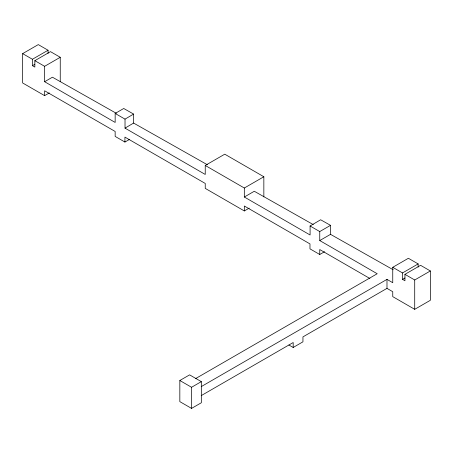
<?xml version="1.0" encoding="UTF-8"?>
<svg xmlns="http://www.w3.org/2000/svg" width="453" height="453" viewBox="0 0 453 453"><rect width="100%" height="100%" fill="white"/><g stroke="black" fill="none" stroke-linecap="round" stroke-linejoin="round"><path stroke-width="0.68" d="M263.844 196.896L263.844 176.749L224.762 154.184L205.237 165.453L205.237 174.45L125.022 128.137L125.022 119.139L133.607 114.077L123.731 108.493L115.158 113.448L115.158 122.44L44.615 81.716L44.615 66.314L60.249 57.288L60.249 81.733M125.022 128.137L133.607 123.069L133.607 114.077M205.237 165.453L244.326 188.018L244.326 197.015L310.09 234.988L310.09 225.99L320.645 219.767L330.52 225.345L330.52 234.343L319.75 240.56L319.75 231.568L330.52 225.345M49.292 92.95L44.615 95.645L22.65 82.967L22.65 53.63L38.284 44.604L48.058 50.243L48.058 53.448M22.65 53.63L32.423 59.269L48.058 50.243M32.423 59.269L32.423 65.679L34.847 67.078L34.847 60.668L50.481 51.642L60.249 57.288M32.423 65.679L34.824 64.292M44.615 81.716L52.435 77.203L116.353 113.324M44.615 95.645L44.615 90.776L115.158 131.472L115.158 136.41L124.926 142.049L129.558 139.377M244.326 188.018L263.844 176.749M244.326 197.015L254.286 191.262L313.272 224.597M124.926 142.049L124.926 137.106L205.237 183.442L205.237 188.38L244.326 210.945L249.207 208.131M244.326 210.945L244.326 206.007L309.977 243.918L309.977 248.85L319.75 254.495L324.535 251.726M179.83 380.503L189.603 374.863L201.33 381.636L201.33 402.757L191.557 408.396L179.83 401.63L179.83 380.503L191.557 387.275L201.33 381.636M195.713 378.527L377.213 273.737L319.75 240.56M201.206 386.635L386.987 279.382L392.751 282.706L392.751 267.304L408.385 258.278L418.153 263.918L418.153 267.123M392.751 267.304L402.519 272.944L418.153 263.918M402.519 272.944L402.519 279.354L404.942 280.752L404.942 274.342L420.577 265.316L430.35 270.962L430.35 300.294L414.716 309.32L392.751 296.641L392.751 291.704L386.987 288.374L302.949 336.89L302.949 341.828L293.182 347.468L288.906 344.999M201.2 395.633L293.182 342.53L293.182 347.468M402.519 279.354L404.925 277.966M404.942 274.342L414.716 279.988L430.35 270.962M133.607 123.069L207.4 164.767M330.52 234.343L393.238 269.784M34.847 60.668L44.615 66.314M115.158 113.448L125.022 119.139M310.09 225.99L319.75 231.568M369.88 278.499L319.75 249.558L319.75 254.495M414.716 279.988L414.716 309.32M386.987 279.382L386.987 288.374M191.557 387.275L191.557 408.396"/></g></svg>
